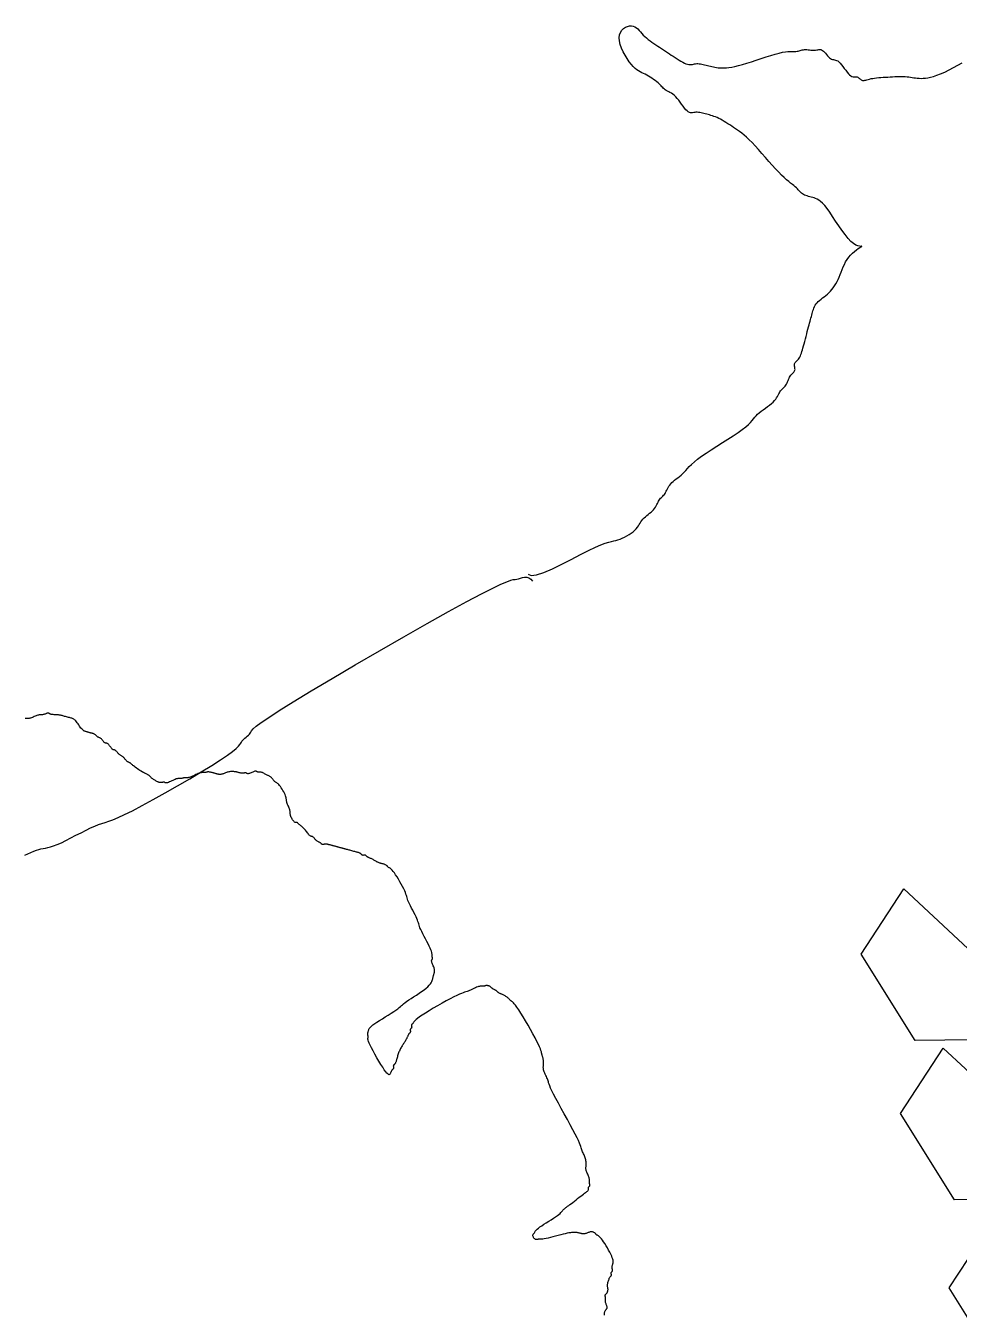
# Model space of a CAD drawing. Header units: metres. Extents: x 99558 to 100592, y 49739 to 50255.
# Drawn here: x 100033.995 to 100035.135, y 50048.016 to 50049.59 of the extents above; entities that cross this region are included whole.
import ezdxf

# ---------------------------------------------------------------- set-up
doc = ezdxf.new("R2010")
doc.units = ezdxf.units.M
doc.header["$MEASUREMENT"] = 0
doc.layers.add('Vegetation', color=100, linetype='Continuous')

# ---------------------------------------------------------------- blocks, each defined once
blk = doc.blocks.new('TREE-01')
for points in [[(5.233, -68.182), (5.321, -68.314), (5.562, -68.415), (5.922, -68.488), (6.367, -68.541), (6.861, -68.577), (7.372, -68.604), (7.863, -68.626), (8.301, -68.649), (8.66, -68.677), (8.943, -68.709), (9.164, -68.745), (9.335, -68.782), (9.469, -68.819), (9.577, -68.855), (9.673, -68.888), (9.769, -68.915), (9.874, -68.937), (9.99, -68.953), (10.111, -68.962), (10.236, -68.965), (10.36, -68.962), (10.482, -68.953), (10.597, -68.937), (10.703, -68.915), (10.797, -68.888), (10.881, -68.855), (10.957, -68.819), (11.028, -68.782), (11.095, -68.745), (11.162, -68.709), (11.231, -68.677), (11.303, -68.649), (11.381, -68.627), (11.463, -68.609), (11.549, -68.595), (11.636, -68.582), (11.724, -68.569), (11.809, -68.555), (11.892, -68.538), (11.97, -68.516), (12.042, -68.488), (12.108, -68.455), (12.17, -68.419), (12.228, -68.382), (12.283, -68.345), (12.336, -68.309), (12.387, -68.277), (12.437, -68.249), (12.487, -68.227), (12.537, -68.209), (12.587, -68.195), (12.637, -68.182), (12.687, -68.17), (12.737, -68.155), (12.787, -68.138), (12.837, -68.116), (12.887, -68.088), (12.938, -68.055), (12.991, -68.02), (13.045, -67.982), (13.103, -67.945), (13.165, -67.91), (13.232, -67.877), (13.304, -67.849), (13.382, -67.827), (13.465, -67.81), (13.554, -67.795), (13.646, -67.782), (13.741, -67.77), (13.839, -67.755), (13.938, -67.738), (14.038, -67.716), (14.139, -67.688), (14.244, -67.655), (14.359, -67.62), (14.488, -67.583), (14.636, -67.545), (14.807, -67.51), (15.006, -67.477), (15.238, -67.449), (15.506, -67.427), (15.8, -67.41), (16.112, -67.395), (16.431, -67.383), (16.746, -67.37), (17.049, -67.356), (17.328, -67.338), (17.573, -67.316), (17.777, -67.288), (17.945, -67.256), (18.083, -67.22), (18.198, -67.183), (18.298, -67.145), (18.389, -67.11), (18.478, -67.077), (18.573, -67.049), (18.679, -67.027), (18.794, -67.01), (18.916, -66.995), (19.04, -66.983), (19.165, -66.97), (19.286, -66.956), (19.402, -66.938), (19.507, -66.916), (19.601, -66.888), (19.684, -66.856), (19.758, -66.82), (19.824, -66.783), (19.884, -66.746), (19.939, -66.71), (19.991, -66.677), (20.041, -66.649), (20.091, -66.627), (20.141, -66.61), (20.191, -66.596), (20.241, -66.583), (20.291, -66.57), (20.341, -66.556), (20.391, -66.538), (20.441, -66.516), (20.491, -66.488), (20.541, -66.456), (20.591, -66.42), (20.641, -66.383), (20.691, -66.346), (20.741, -66.31), (20.791, -66.277), (20.841, -66.25), (20.891, -66.227), (20.94, -66.21), (20.988, -66.196), (21.033, -66.183), (21.075, -66.17), (21.113, -66.156), (21.147, -66.138), (21.175, -66.116), (21.197, -66.088), (21.214, -66.056), (21.229, -66.02), (21.242, -65.983), (21.254, -65.946), (21.269, -65.91), (21.286, -65.878), (21.308, -65.85), (21.336, -65.828), (21.37, -65.81), (21.408, -65.796), (21.45, -65.783), (21.495, -65.77), (21.543, -65.756), (21.592, -65.739), (21.642, -65.716), (21.692, -65.688), (21.743, -65.654), (21.795, -65.613), (21.85, -65.566), (21.908, -65.513), (21.97, -65.454), (22.037, -65.388), (22.109, -65.317), (22.187, -65.239), (22.269, -65.156), (22.355, -65.071), (22.442, -64.983), (22.53, -64.896), (22.615, -64.81), (22.698, -64.728), (22.776, -64.65), (22.848, -64.578), (22.914, -64.512), (22.976, -64.45), (23.034, -64.392), (23.089, -64.337), (23.142, -64.285), (23.193, -64.234), (23.243, -64.184), (23.293, -64.134), (23.344, -64.085), (23.396, -64.037), (23.451, -63.992), (23.509, -63.95), (23.571, -63.912), (23.638, -63.878), (23.71, -63.85), (23.788, -63.828), (23.871, -63.811), (23.959, -63.796), (24.051, -63.784), (24.147, -63.771), (24.244, -63.757), (24.343, -63.739), (24.443, -63.717), (24.543, -63.689), (24.643, -63.655), (24.743, -63.614), (24.844, -63.567), (24.944, -63.514), (25.044, -63.455), (25.144, -63.389), (25.244, -63.317), (25.344, -63.239), (25.445, -63.158), (25.547, -63.075), (25.652, -62.992), (25.76, -62.913), (25.872, -62.839), (25.989, -62.773), (26.111, -62.717), (26.238, -62.673), (26.367, -62.64), (26.493, -62.617), (26.611, -62.601), (26.717, -62.591), (26.805, -62.586), (26.871, -62.584), (26.911, -62.584), (26.922, -62.583), (26.906, -62.577), (26.87, -62.559), (26.82, -62.526), (26.76, -62.47), (26.696, -62.387), (26.633, -62.272), (26.578, -62.118), (26.534, -61.922), (26.5, -61.694), (26.473, -61.442), (26.453, -61.176), (26.435, -60.908), (26.418, -60.646), (26.4, -60.402), (26.378, -60.185), (26.35, -60.003), (26.316, -59.854), (26.278, -59.733), (26.236, -59.635), (26.191, -59.556), (26.143, -59.491), (26.094, -59.436), (26.044, -59.385), (25.994, -59.335), (25.945, -59.285), (25.898, -59.235), (25.852, -59.185), (25.81, -59.135), (25.772, -59.085), (25.739, -59.035), (25.711, -58.985), (25.689, -58.935), (25.671, -58.884), (25.657, -58.832), (25.644, -58.777), (25.631, -58.719), (25.617, -58.657), (25.599, -58.591), (25.577, -58.519), (25.549, -58.44), (25.516, -58.353), (25.478, -58.255), (25.436, -58.144), (25.39, -58.017), (25.343, -57.872), (25.294, -57.707), (25.244, -57.519), (25.194, -57.308), (25.144, -57.077), (25.094, -56.835), (25.044, -56.586), (24.994, -56.337), (24.944, -56.094), (24.894, -55.864), (24.844, -55.653), (24.794, -55.465), (24.743, -55.299), (24.693, -55.152), (24.643, -55.02), (24.593, -54.901), (24.543, -54.791), (24.493, -54.687), (24.443, -54.587), (24.393, -54.487), (24.343, -54.388), (24.293, -54.29), (24.243, -54.195), (24.193, -54.103), (24.143, -54.015), (24.093, -53.931), (24.043, -53.854), (23.993, -53.782), (23.943, -53.715), (23.893, -53.653), (23.843, -53.595), (23.793, -53.54), (23.743, -53.488), (23.693, -53.437), (23.643, -53.387), (23.593, -53.337), (23.543, -53.288), (23.493, -53.241), (23.443, -53.195), (23.393, -53.153), (23.343, -53.115), (23.293, -53.082), (23.243, -53.054), (23.193, -53.031), (23.144, -53.012), (23.096, -52.993), (23.051, -52.97), (23.009, -52.942), (22.971, -52.904), (22.937, -52.853), (22.909, -52.787), (22.887, -52.703), (22.87, -52.605), (22.855, -52.495), (22.842, -52.379), (22.83, -52.259), (22.815, -52.141), (22.798, -52.026), (22.776, -51.921), (22.748, -51.827), (22.715, -51.744), (22.68, -51.67), (22.642, -51.604), (22.605, -51.545), (22.569, -51.49), (22.537, -51.438), (22.509, -51.388), (22.487, -51.338), (22.469, -51.287), (22.455, -51.234), (22.442, -51.179), (22.429, -51.121), (22.415, -51.06), (22.398, -50.993), (22.376, -50.921), (22.348, -50.843), (22.314, -50.761), (22.276, -50.675), (22.234, -50.588), (22.189, -50.501), (22.141, -50.415), (22.092, -50.332), (22.042, -50.255), (21.992, -50.182), (21.943, -50.112), (21.895, -50.04), (21.85, -49.963), (21.808, -49.877), (21.77, -49.777), (21.737, -49.66), (21.708, -49.522), (21.687, -49.36), (21.673, -49.181), (21.669, -48.991), (21.675, -48.797), (21.694, -48.606), (21.727, -48.425), (21.776, -48.261), (21.842, -48.122), (21.926, -48.012), (22.023, -47.931), (22.13, -47.877), (22.242, -47.847), (22.354, -47.839), (22.461, -47.85), (22.559, -47.879), (22.642, -47.922), (22.709, -47.978), (22.759, -48.045), (22.797, -48.121), (22.826, -48.205), (22.848, -48.296), (22.867, -48.391), (22.887, -48.489), (22.909, -48.588), (22.937, -48.688), (22.971, -48.788), (23.009, -48.888), (23.051, -48.988), (23.096, -49.088), (23.144, -49.188), (23.193, -49.288), (23.243, -49.388), (23.293, -49.488), (23.343, -49.588), (23.393, -49.688), (23.443, -49.788), (23.493, -49.888), (23.543, -49.988), (23.593, -50.088), (23.643, -50.188), (23.693, -50.288), (23.743, -50.386), (23.793, -50.481), (23.843, -50.571), (23.893, -50.655), (23.943, -50.732), (23.993, -50.798), (24.043, -50.854), (24.093, -50.899), (24.143, -50.933), (24.193, -50.959), (24.243, -50.979), (24.293, -50.997), (24.343, -51.014), (24.393, -51.032), (24.443, -51.054), (24.493, -51.082), (24.543, -51.116), (24.593, -51.154), (24.643, -51.196), (24.693, -51.241), (24.743, -51.289), (24.794, -51.338), (24.844, -51.388), (24.894, -51.438), (24.945, -51.488), (24.997, -51.538), (25.052, -51.588), (25.11, -51.638), (25.172, -51.688), (25.238, -51.738), (25.31, -51.787), (25.389, -51.837), (25.476, -51.887), (25.574, -51.937), (25.686, -51.987), (25.813, -52.037), (25.958, -52.087), (26.123, -52.137), (26.311, -52.187), (26.522, -52.237), (26.752, -52.287), (26.992, -52.337), (27.237, -52.387), (27.478, -52.437), (27.709, -52.487), (27.922, -52.537), (28.112, -52.587), (28.272, -52.637), (28.405, -52.686), (28.514, -52.734), (28.604, -52.779), (28.678, -52.821), (28.74, -52.859), (28.795, -52.892), (28.846, -52.92), (28.896, -52.943), (28.946, -52.96), (28.996, -52.974), (29.046, -52.987), (29.096, -53), (29.146, -53.014), (29.196, -53.032), (29.246, -53.054), (29.296, -53.082), (29.346, -53.114), (29.396, -53.15), (29.446, -53.187), (29.496, -53.224), (29.546, -53.26), (29.596, -53.292), (29.646, -53.32), (29.696, -53.343), (29.745, -53.361), (29.793, -53.378), (29.838, -53.395), (29.88, -53.416), (29.918, -53.442), (29.952, -53.476), (29.98, -53.52), (30.002, -53.576), (30.019, -53.641), (30.034, -53.712), (30.046, -53.787), (30.059, -53.861), (30.073, -53.933), (30.091, -53.998), (30.113, -54.053), (30.141, -54.098), (30.174, -54.134), (30.209, -54.165), (30.246, -54.195), (30.284, -54.229), (30.319, -54.269), (30.352, -54.32), (30.38, -54.387), (30.402, -54.47), (30.419, -54.568), (30.434, -54.675), (30.447, -54.787), (30.459, -54.898), (30.474, -55.005), (30.491, -55.103), (30.513, -55.186), (30.541, -55.253), (30.574, -55.303), (30.609, -55.341), (30.647, -55.37), (30.684, -55.392), (30.72, -55.411), (30.752, -55.431), (30.78, -55.453), (30.802, -55.481), (30.82, -55.513), (30.834, -55.549), (30.847, -55.586), (30.86, -55.624), (30.874, -55.659), (30.891, -55.692), (30.914, -55.72), (30.942, -55.742), (30.976, -55.759), (31.017, -55.773), (31.064, -55.786), (31.117, -55.799), (31.176, -55.813), (31.242, -55.831), (31.314, -55.853), (31.392, -55.881), (31.475, -55.914), (31.563, -55.952), (31.656, -55.995), (31.751, -56.04), (31.848, -56.087), (31.948, -56.136), (32.047, -56.186), (32.147, -56.236), (32.247, -56.286), (32.344, -56.336), (32.439, -56.386), (32.531, -56.436), (32.62, -56.486), (32.703, -56.536), (32.781, -56.586), (32.853, -56.636), (32.921, -56.686), (32.985, -56.736), (33.048, -56.786), (33.111, -56.836), (33.175, -56.886), (33.243, -56.936), (33.315, -56.986), (33.393, -57.036), (33.481, -57.085), (33.579, -57.132), (33.69, -57.177), (33.817, -57.22), (33.962, -57.258), (34.127, -57.291), (34.315, -57.319), (34.527, -57.341), (34.755, -57.358), (34.993, -57.369), (35.233, -57.377), (35.466, -57.382)], [(64.415, -29.939), (64.465, -29.861), (64.515, -29.789), (64.565, -29.724), (64.615, -29.664), (64.665, -29.611), (64.715, -29.564), (64.765, -29.524), (64.815, -29.489), (64.865, -29.461), (64.915, -29.439), (64.964, -29.421), (65.012, -29.404), (65.057, -29.386), (65.099, -29.366), (65.137, -29.339), (65.171, -29.305), (65.199, -29.261), (65.221, -29.205), (65.238, -29.139), (65.253, -29.066), (65.266, -28.986), (65.278, -28.904), (65.293, -28.821), (65.31, -28.739), (65.332, -28.661), (65.36, -28.589), (65.393, -28.523), (65.428, -28.461), (65.466, -28.403), (65.503, -28.348), (65.539, -28.296), (65.571, -28.245), (65.599, -28.195), (65.621, -28.145), (65.639, -28.096), (65.653, -28.048), (65.666, -28.003), (65.679, -27.961), (65.693, -27.923), (65.71, -27.89), (65.732, -27.862), (65.76, -27.84), (65.794, -27.822), (65.832, -27.808), (65.874, -27.795), (65.919, -27.782), (65.967, -27.768), (66.016, -27.751), (66.066, -27.728), (66.116, -27.7), (66.165, -27.667), (66.213, -27.629), (66.258, -27.587), (66.3, -27.542), (66.338, -27.494), (66.371, -27.445), (66.399, -27.395), (66.422, -27.345), (66.44, -27.294), (66.457, -27.242), (66.475, -27.187), (66.495, -27.129), (66.521, -27.067), (66.555, -27.001), (66.6, -26.929), (66.655, -26.851), (66.722, -26.769), (66.795, -26.686), (66.875, -26.604), (66.957, -26.524), (67.04, -26.451), (67.122, -26.385), (67.2, -26.329), (67.272, -26.285), (67.337, -26.251), (67.397, -26.225), (67.45, -26.204), (67.497, -26.186), (67.538, -26.17), (67.572, -26.151), (67.6, -26.129), (67.622, -26.101), (67.64, -26.068), (67.654, -26.033), (67.667, -25.996), (67.68, -25.958), (67.694, -25.923), (67.711, -25.89), (67.734, -25.862), (67.761, -25.84), (67.794, -25.823), (67.83, -25.808), (67.867, -25.796), (67.904, -25.783), (67.94, -25.769), (67.972, -25.751), (68, -25.729), (68.022, -25.701), (68.04, -25.668), (68.054, -25.629), (68.067, -25.587), (68.08, -25.542), (68.094, -25.495), (68.112, -25.446), (68.134, -25.396), (68.162, -25.346), (68.195, -25.296), (68.233, -25.246), (68.276, -25.196), (68.321, -25.146), (68.368, -25.096), (68.417, -25.046), (68.467, -24.996), (68.517, -24.945), (68.566, -24.889), (68.614, -24.821), (68.659, -24.738), (68.701, -24.632), (68.739, -24.499), (68.773, -24.333), (68.801, -24.13), (68.823, -23.885), (68.838, -23.607), (68.848, -23.307), (68.851, -22.997), (68.848, -22.686), (68.838, -22.386), (68.823, -22.109), (68.801, -21.864), (68.773, -21.66), (68.74, -21.494), (68.705, -21.361), (68.667, -21.255), (68.63, -21.172), (68.594, -21.104), (68.562, -21.048), (68.534, -20.997), (68.512, -20.947), (68.494, -20.897), (68.48, -20.847), (68.467, -20.797), (68.455, -20.747), (68.44, -20.697), (68.423, -20.647), (68.401, -20.597), (68.372, -20.547), (68.338, -20.498), (68.297, -20.451), (68.25, -20.406), (68.197, -20.364), (68.138, -20.326), (68.072, -20.292), (68, -20.264), (67.922, -20.242), (67.84, -20.224), (67.754, -20.21), (67.667, -20.197), (67.58, -20.185), (67.494, -20.17), (67.411, -20.153), (67.333, -20.131), (67.261, -20.103), (67.195, -20.069), (67.133, -20.031), (67.075, -19.989), (67.02, -19.944), (66.967, -19.896), (66.917, -19.847), (66.866, -19.798), (66.816, -19.748), (66.765, -19.698), (66.713, -19.648), (66.658, -19.598), (66.6, -19.548), (66.538, -19.498), (66.472, -19.448), (66.399, -19.398), (66.321, -19.348), (66.232, -19.297), (66.129, -19.244), (66.008, -19.189), (65.865, -19.131), (65.696, -19.07), (65.498, -19.003), (65.266, -18.931), (64.998, -18.853), (64.704, -18.771), (64.392, -18.685), (64.073, -18.598), (63.758, -18.511), (63.455, -18.425), (63.176, -18.343), (62.931, -18.265), (62.727, -18.193), (62.561, -18.127), (62.428, -18.068), (62.322, -18.015), (62.238, -17.968), (62.171, -17.927), (62.115, -17.893), (62.064, -17.865), (62.014, -17.843), (61.965, -17.824), (61.917, -17.807), (61.872, -17.79), (61.83, -17.769), (61.792, -17.743), (61.758, -17.709), (61.73, -17.665), (61.708, -17.609), (61.693, -17.544), (61.683, -17.473), (61.68, -17.398), (61.683, -17.324), (61.693, -17.253), (61.708, -17.187), (61.73, -17.132), (61.758, -17.088), (61.792, -17.054), (61.83, -17.027), (61.872, -17.007), (61.917, -16.989), (61.965, -16.972), (62.014, -16.954), (62.064, -16.932), (62.115, -16.904), (62.172, -16.871), (62.242, -16.836), (62.331, -16.798), (62.444, -16.761), (62.589, -16.726), (62.771, -16.693), (62.998, -16.665), (63.271, -16.643), (63.581, -16.626), (63.917, -16.611), (64.265, -16.599), (64.613, -16.586), (64.949, -16.571), (65.259, -16.554), (65.532, -16.532), (65.759, -16.504), (65.942, -16.472), (66.089, -16.436), (66.208, -16.399), (66.304, -16.361), (66.386, -16.326), (66.46, -16.293), (66.533, -16.265), (66.611, -16.243), (66.699, -16.226), (66.797, -16.211), (66.908, -16.199), (67.035, -16.186), (67.18, -16.172), (67.345, -16.154), (67.533, -16.132), (67.745, -16.104), (67.975, -16.072), (68.218, -16.036), (68.467, -15.999), (68.716, -15.962), (68.959, -15.926), (69.19, -15.893), (69.401, -15.865), (69.589, -15.843), (69.753, -15.826), (69.896, -15.812), (70.018, -15.799), (70.122, -15.786), (70.208, -15.772), (70.278, -15.754), (70.335, -15.732), (70.379, -15.704), (70.413, -15.672), (70.439, -15.636), (70.46, -15.599), (70.478, -15.562), (70.494, -15.526), (70.513, -15.493), (70.535, -15.466), (70.563, -15.443), (70.596, -15.426), (70.631, -15.412), (70.668, -15.399), (70.706, -15.386), (70.741, -15.372), (70.774, -15.354), (70.802, -15.332), (70.824, -15.304), (70.841, -15.271), (70.856, -15.233), (70.869, -15.191), (70.881, -15.145), (70.896, -15.098), (70.913, -15.049), (70.935, -14.999), (70.963, -14.949), (70.996, -14.897), (71.031, -14.842), (71.069, -14.782), (71.106, -14.717), (71.142, -14.643), (71.174, -14.56), (71.202, -14.466), (71.224, -14.36), (71.242, -14.245), (71.256, -14.124), (71.269, -13.999), (71.282, -13.875), (71.296, -13.754), (71.313, -13.639), (71.335, -13.533), (71.364, -13.439), (71.397, -13.355), (71.435, -13.279), (71.477, -13.208), (71.522, -13.14), (71.57, -13.074), (71.619, -13.005), (71.669, -12.933), (71.719, -12.855), (71.768, -12.771), (71.816, -12.68), (71.861, -12.583), (71.903, -12.48), (71.941, -12.371), (71.975, -12.255), (72.003, -12.133), (72.025, -12.005), (72.042, -11.873), (72.056, -11.737), (72.069, -11.6), (72.082, -11.463), (72.096, -11.327), (72.114, -11.195), (72.136, -11.067), (72.164, -10.943), (72.196, -10.81), (72.232, -10.653), (72.269, -10.459), (72.307, -10.211), (72.342, -9.895), (72.375, -9.497), (72.403, -9.001), (72.425, -8.4), (72.442, -7.715), (72.457, -6.975), (72.469, -6.21), (72.482, -5.448), (72.497, -4.718), (72.514, -4.049), (72.536, -3.469), (72.564, -3.001), (72.597, -2.634), (72.632, -2.352), (72.67, -2.136), (72.707, -1.971), (72.743, -1.839), (72.775, -1.722), (72.803, -1.603), (72.825, -1.47), (72.843, -1.322), (72.857, -1.165), (72.87, -1.003), (72.882, -0.842), (72.897, -0.685), (72.914, -0.537), (72.936, -0.404), (72.964, -0.288), (72.998, -0.187), (73.036, -0.099), (73.078, -0.02), (73.123, 0.052), (73.171, 0.121), (73.22, 0.19), (73.27, 0.263), (73.32, 0.341), (73.369, 0.423), (73.416, 0.509), (73.462, 0.596), (73.504, 0.683), (73.542, 0.769), (73.575, 0.851), (73.603, 0.929), (73.626, 1.001), (73.643, 1.069), (73.657, 1.133), (73.67, 1.196), (73.683, 1.259), (73.697, 1.323), (73.715, 1.39), (73.737, 1.462), (73.765, 1.542), (73.797, 1.638), (73.833, 1.761), (73.87, 1.921), (73.907, 2.127), (73.943, 2.39), (73.976, 2.721), (74.004, 3.129), (74.026, 3.618), (74.041, 4.173), (74.051, 4.77), (74.054, 5.386), (74.051, 5.999), (74.041, 6.587), (74.026, 7.126), (74.004, 7.594), (73.976, 7.974), (73.943, 8.272), (73.907, 8.499), (73.87, 8.668), (73.833, 8.791), (73.797, 8.878), (73.765, 8.941), (73.737, 8.993), (73.715, 9.044), (73.697, 9.094), (73.683, 9.147), (73.67, 9.202), (73.657, 9.26), (73.643, 9.321), (73.626, 9.388), (73.603, 9.46), (73.575, 9.538), (73.542, 9.62), (73.504, 9.706), (73.462, 9.793), (73.416, 9.88), (73.369, 9.966), (73.32, 10.049), (73.27, 10.126), (73.22, 10.198), (73.171, 10.265), (73.123, 10.327), (73.078, 10.385), (73.036, 10.439), (72.998, 10.492), (72.964, 10.543), (72.936, 10.593), (72.914, 10.643), (72.897, 10.693), (72.882, 10.743), (72.87, 10.793), (72.857, 10.843), (72.843, 10.893), (72.825, 10.943), (72.803, 10.993), (72.775, 11.043), (72.743, 11.093), (72.707, 11.143), (72.67, 11.193), (72.632, 11.243), (72.597, 11.293), (72.564, 11.343), (72.536, 11.393), (72.514, 11.443), (72.497, 11.493), (72.482, 11.543), (72.469, 11.593), (72.457, 11.643), (72.442, 11.693), (72.425, 11.743), (72.403, 11.793), (72.375, 11.842), (72.341, 11.891), (72.303, 11.939), (72.261, 11.984), (72.216, 12.026), (72.168, 12.064), (72.119, 12.098), (72.069, 12.126), (72.019, 12.148), (71.969, 12.165), (71.919, 12.18), (71.869, 12.192), (71.819, 12.205), (71.769, 12.219), (71.719, 12.237), (71.669, 12.259), (71.619, 12.287), (71.566, 12.319), (71.508, 12.355), (71.444, 12.392), (71.37, 12.43), (71.284, 12.465), (71.185, 12.498), (71.069, 12.526), (70.935, 12.548), (70.786, 12.565), (70.627, 12.58), (70.46, 12.592), (70.29, 12.605), (70.121, 12.619), (69.957, 12.637), (69.801, 12.659), (69.655, 12.687), (69.51, 12.719), (69.351, 12.755), (69.168, 12.792), (68.947, 12.829), (68.676, 12.865), (68.342, 12.898), (67.934, 12.925), (67.443, 12.947), (66.888, 12.963), (66.291, 12.972), (65.674, 12.975), (65.06, 12.972), (64.472, 12.963), (63.933, 12.947), (63.465, 12.925), (63.084, 12.898), (62.786, 12.865), (62.558, 12.829), (62.389, 12.792), (62.267, 12.755), (62.179, 12.719), (62.116, 12.687), (62.064, 12.659), (62.014, 12.637), (61.965, 12.619), (61.917, 12.605), (61.872, 12.592), (61.83, 12.58), (61.792, 12.565), (61.758, 12.548), (61.73, 12.526), (61.708, 12.498), (61.691, 12.465), (61.676, 12.43), (61.664, 12.392), (61.651, 12.355), (61.636, 12.319), (61.619, 12.287), (61.597, 12.259), (61.569, 12.237), (61.536, 12.219), (61.501, 12.205), (61.463, 12.192), (61.426, 12.18), (61.39, 12.165), (61.358, 12.148), (61.33, 12.126), (61.308, 12.098), (61.29, 12.065), (61.276, 12.03), (61.263, 11.992), (61.251, 11.955), (61.236, 11.92), (61.219, 11.887), (61.197, 11.859), (61.169, 11.837), (61.135, 11.82), (61.097, 11.805), (61.055, 11.793), (61.01, 11.78), (60.962, 11.765), (60.913, 11.748), (60.863, 11.726), (60.813, 11.698), (60.762, 11.664), (60.71, 11.626), (60.655, 11.584), (60.597, 11.539), (60.535, 11.492), (60.468, 11.442), (60.396, 11.393), (60.318, 11.343), (60.235, 11.293), (60.146, 11.243), (60.054, 11.193), (59.959, 11.143), (59.862, 11.093), (59.762, 11.043), (59.662, 10.993), (59.562, 10.943), (59.462, 10.892), (59.362, 10.839), (59.262, 10.784), (59.162, 10.727), (59.062, 10.665), (58.962, 10.598), (58.862, 10.526), (58.762, 10.448), (58.663, 10.366), (58.565, 10.28), (58.47, 10.193), (58.378, 10.106), (58.29, 10.02), (58.206, 9.938), (58.128, 9.86), (58.056, 9.788), (57.99, 9.722), (57.928, 9.663), (57.87, 9.61), (57.815, 9.563), (57.762, 9.522), (57.712, 9.488), (57.661, 9.46), (57.611, 9.438), (57.562, 9.42), (57.515, 9.406), (57.47, 9.393), (57.428, 9.381), (57.389, 9.366), (57.356, 9.349), (57.328, 9.327), (57.306, 9.299), (57.288, 9.266), (57.274, 9.231), (57.261, 9.193), (57.248, 9.156), (57.234, 9.12), (57.217, 9.088), (57.194, 9.06), (57.166, 9.038), (57.133, 9.02), (57.095, 9.006), (57.053, 8.993), (57.008, 8.981), (56.96, 8.966), (56.911, 8.949), (56.861, 8.927), (56.811, 8.899), (56.761, 8.866), (56.711, 8.831), (56.661, 8.793), (56.611, 8.756), (56.561, 8.721), (56.511, 8.688), (56.461, 8.66), (56.411, 8.64), (56.362, 8.635), (56.314, 8.655), (56.269, 8.71), (56.227, 8.809), (56.189, 8.96), (56.155, 9.174), (56.127, 9.46), (56.105, 9.822), (56.09, 10.245), (56.08, 10.709), (56.077, 11.193), (56.08, 11.677), (56.09, 12.14), (56.105, 12.563), (56.127, 12.925), (56.155, 13.212), (56.188, 13.427), (56.223, 13.584), (56.261, 13.692), (56.298, 13.762), (56.334, 13.806), (56.366, 13.835), (56.394, 13.859), (56.416, 13.887), (56.434, 13.92), (56.448, 13.958), (56.461, 14), (56.474, 14.045), (56.488, 14.093), (56.505, 14.142), (56.527, 14.192), (56.555, 14.242), (56.589, 14.292), (56.627, 14.342), (56.669, 14.392), (56.714, 14.442), (56.762, 14.492), (56.811, 14.542), (56.861, 14.592), (56.912, 14.641), (56.971, 14.691), (57.046, 14.738), (57.144, 14.783), (57.274, 14.825), (57.443, 14.863), (57.658, 14.897), (57.928, 14.925), (58.257, 14.947), (58.633, 14.964), (59.04, 14.979), (59.462, 14.992), (59.885, 15.004), (60.292, 15.019), (60.668, 15.036), (60.997, 15.058), (61.268, 15.086), (61.492, 15.119), (61.682, 15.154), (61.855, 15.191), (62.025, 15.229), (62.207, 15.264), (62.415, 15.297), (62.664, 15.325), (62.965, 15.347), (63.309, 15.365), (63.683, 15.382), (64.073, 15.4), (64.467, 15.42), (64.85, 15.447), (65.209, 15.481), (65.532, 15.525), (65.808, 15.581), (66.04, 15.647), (66.232, 15.72), (66.391, 15.8), (66.522, 15.882), (66.63, 15.965), (66.721, 16.047), (66.8, 16.124), (66.872, 16.196), (66.938, 16.263), (67, 16.325), (67.058, 16.383), (67.113, 16.438), (67.166, 16.49), (67.216, 16.541), (67.267, 16.591), (67.317, 16.641), (67.366, 16.693), (67.413, 16.748), (67.458, 16.808), (67.5, 16.873), (67.539, 16.947), (67.572, 17.03), (67.6, 17.124), (67.622, 17.23), (67.64, 17.344), (67.654, 17.463), (67.667, 17.582), (67.68, 17.699), (67.694, 17.808), (67.711, 17.907), (67.734, 17.991), (67.761, 18.057), (67.794, 18.107), (67.83, 18.145), (67.867, 18.174), (67.904, 18.196), (67.94, 18.215), (67.972, 18.235), (68, 18.257), (68.022, 18.285), (68.04, 18.319), (68.054, 18.357), (68.067, 18.399), (68.08, 18.444), (68.094, 18.491), (68.112, 18.541), (68.134, 18.59), (68.162, 18.641), (68.194, 18.699), (68.23, 18.768), (68.267, 18.857), (68.304, 18.97), (68.34, 19.115), (68.373, 19.297), (68.401, 19.523), (68.423, 19.796), (68.44, 20.107), (68.455, 20.442), (68.467, 20.79), (68.48, 21.137), (68.494, 21.473), (68.512, 21.783), (68.534, 22.056), (68.562, 22.283), (68.594, 22.471), (68.63, 22.634), (68.667, 22.781), (68.705, 22.925), (68.74, 23.078), (68.773, 23.251), (68.801, 23.456), (68.823, 23.7), (68.84, 23.978), (68.855, 24.278), (68.867, 24.588), (68.88, 24.899), (68.895, 25.199), (68.912, 25.476), (68.934, 25.721), (68.962, 25.926), (68.995, 26.099), (69.03, 26.252), (69.068, 26.396), (69.105, 26.543), (69.141, 26.706), (69.173, 26.894), (69.201, 27.121), (69.223, 27.394), (69.239, 27.704), (69.248, 28.039), (69.251, 28.387), (69.248, 28.735), (69.239, 29.07), (69.223, 29.381), (69.201, 29.654), (69.173, 29.88), (69.141, 30.062), (69.105, 30.207), (69.068, 30.32), (69.03, 30.409), (68.995, 30.478), (68.962, 30.536), (68.934, 30.587), (68.912, 30.637), (68.895, 30.687), (68.88, 30.737), (68.867, 30.787), (68.855, 30.837), (68.84, 30.887), (68.823, 30.936), (68.801, 30.986), (68.773, 31.036), (68.739, 31.086), (68.701, 31.136), (68.659, 31.186), (68.614, 31.236), (68.566, 31.286), (68.517, 31.336), (68.467, 31.386), (68.417, 31.436), (68.367, 31.487), (68.317, 31.54), (68.267, 31.595), (68.217, 31.653), (68.167, 31.714), (68.117, 31.781), (68.067, 31.853), (68.017, 31.931), (67.967, 32.013), (67.917, 32.099), (67.867, 32.186), (67.817, 32.273), (67.767, 32.359), (67.717, 32.441), (67.667, 32.519), (67.617, 32.591), (67.568, 32.658), (67.52, 32.72), (67.475, 32.778), (67.433, 32.832), (67.395, 32.885), (67.361, 32.936), (67.333, 32.986), (67.311, 33.036), (67.294, 33.085), (67.279, 33.132), (67.267, 33.177), (67.254, 33.22), (67.24, 33.258), (67.222, 33.291), (67.2, 33.319), (67.172, 33.341), (67.139, 33.359), (67.104, 33.373), (67.066, 33.386), (67.029, 33.398), (66.994, 33.413), (66.961, 33.43), (66.933, 33.452), (66.911, 33.48), (66.893, 33.514), (66.879, 33.552), (66.866, 33.594), (66.854, 33.639), (66.839, 33.687), (66.822, 33.736), (66.8, 33.786), (66.772, 33.836), (66.737, 33.887), (66.697, 33.939), (66.65, 33.994), (66.596, 34.052), (66.537, 34.114), (66.471, 34.18), (66.399, 34.252), (66.322, 34.33), (66.239, 34.412), (66.153, 34.498), (66.066, 34.585), (65.979, 34.673), (65.893, 34.758), (65.81, 34.841), (65.732, 34.919), (65.66, 34.991), (65.594, 35.057), (65.532, 35.119), (65.474, 35.177), (65.419, 35.232), (65.367, 35.284), (65.316, 35.335), (65.266, 35.385), (65.215, 35.435), (65.165, 35.485), (65.115, 35.535), (65.065, 35.585), (65.015, 35.635), (64.965, 35.685), (64.915, 35.735), (64.865, 35.785), (64.815, 35.835), (64.765, 35.885), (64.715, 35.935), (64.665, 35.985), (64.615, 36.035), (64.565, 36.085), (64.515, 36.135), (64.465, 36.185), (64.415, 36.235), (64.365, 36.285), (64.315, 36.335), (64.265, 36.385), (64.215, 36.435), (64.165, 36.485), (64.115, 36.535), (64.065, 36.585), (64.015, 36.635), (63.965, 36.684), (63.915, 36.731), (63.865, 36.776), (63.815, 36.818), (63.765, 36.857), (63.715, 36.89), (63.665, 36.918), (63.615, 36.94), (63.566, 36.958), (63.518, 36.972), (63.473, 36.985), (63.431, 36.997), (63.393, 37.012), (63.359, 37.029), (63.331, 37.051), (63.309, 37.079), (63.292, 37.113), (63.277, 37.151), (63.264, 37.193), (63.252, 37.238), (63.237, 37.286), (63.22, 37.335), (63.198, 37.384), (63.17, 37.435), (63.137, 37.485), (63.102, 37.538), (63.064, 37.593), (63.027, 37.651), (62.991, 37.712), (62.959, 37.779), (62.931, 37.851), (62.909, 37.929), (62.891, 38.01), (62.877, 38.093), (62.864, 38.176), (62.851, 38.255), (62.837, 38.329), (62.82, 38.395), (62.798, 38.451), (62.77, 38.495), (62.737, 38.531), (62.701, 38.562), (62.664, 38.592), (62.627, 38.626), (62.591, 38.666), (62.559, 38.718), (62.531, 38.784), (62.509, 38.868), (62.491, 38.967), (62.477, 39.079), (62.464, 39.201), (62.451, 39.328), (62.437, 39.459), (62.419, 39.59), (62.397, 39.717), (62.369, 39.839), (62.337, 39.954), (62.301, 40.064), (62.264, 40.167), (62.227, 40.264), (62.191, 40.354), (62.158, 40.439), (62.13, 40.517), (62.108, 40.589), (62.091, 40.654), (62.077, 40.714), (62.064, 40.767), (62.051, 40.814), (62.037, 40.854), (62.019, 40.889), (61.997, 40.917), (61.969, 40.939), (61.937, 40.958), (61.901, 40.978), (61.864, 41), (61.826, 41.029), (61.791, 41.067), (61.758, 41.117), (61.73, 41.183), (61.708, 41.267), (61.693, 41.366), (61.683, 41.475), (61.68, 41.591), (61.683, 41.711), (61.693, 41.83), (61.708, 41.944), (61.73, 42.05), (61.758, 42.144), (61.791, 42.229), (61.826, 42.307), (61.864, 42.383), (61.901, 42.458), (61.937, 42.537), (61.969, 42.622), (61.997, 42.716), (62.019, 42.822), (62.037, 42.937), (62.051, 43.058), (62.064, 43.183), (62.077, 43.307), (62.091, 43.428), (62.108, 43.543), (62.13, 43.649), (62.158, 43.744), (62.191, 43.83), (62.227, 43.914), (62.264, 43.999), (62.301, 44.09), (62.337, 44.193), (62.369, 44.311), (62.397, 44.449), (62.419, 44.61), (62.435, 44.79), (62.444, 44.983), (62.447, 45.182), (62.444, 45.381), (62.435, 45.574), (62.419, 45.754), (62.397, 45.915), (62.369, 46.053), (62.337, 46.17), (62.301, 46.27), (62.264, 46.357), (62.227, 46.434), (62.191, 46.506), (62.158, 46.576), (62.13, 46.648), (62.108, 46.726), (62.091, 46.809), (62.077, 46.894), (62.064, 46.981), (62.051, 47.069), (62.037, 47.154), (62.019, 47.237), (61.997, 47.315), (61.969, 47.387), (61.936, 47.454), (61.897, 47.519), (61.855, 47.581), (61.81, 47.644), (61.763, 47.708), (61.713, 47.776), (61.664, 47.848), (61.614, 47.926), (61.564, 48.007), (61.513, 48.09), (61.463, 48.173), (61.413, 48.252), (61.363, 48.326), (61.313, 48.392), (61.263, 48.448), (61.213, 48.492), (61.164, 48.526), (61.117, 48.552), (61.072, 48.573), (61.029, 48.59), (60.991, 48.607), (60.958, 48.625), (60.93, 48.648), (60.907, 48.675), (60.888, 48.708), (60.869, 48.744), (60.846, 48.781), (60.818, 48.818), (60.78, 48.854), (60.729, 48.886), (60.663, 48.914), (60.579, 48.936), (60.482, 48.954), (60.375, 48.968), (60.263, 48.981), (60.151, 48.994), (60.044, 49.008), (59.946, 49.025), (59.863, 49.047), (59.796, 49.075), (59.746, 49.108), (59.708, 49.144), (59.679, 49.181), (59.657, 49.218), (59.637, 49.254), (59.618, 49.286), (59.596, 49.314), (59.568, 49.336), (59.534, 49.354), (59.496, 49.368), (59.454, 49.381), (59.409, 49.393), (59.361, 49.408), (59.312, 49.425), (59.262, 49.447), (59.212, 49.475), (59.162, 49.509), (59.112, 49.547), (59.062, 49.589), (59.012, 49.634), (58.962, 49.682), (58.912, 49.731), (58.862, 49.781), (58.812, 49.831), (58.761, 49.881), (58.708, 49.931), (58.654, 49.981), (58.596, 50.03), (58.534, 50.08), (58.467, 50.13), (58.395, 50.18), (58.317, 50.23), (58.234, 50.279), (58.145, 50.327), (58.053, 50.372), (57.958, 50.414), (57.86, 50.452), (57.761, 50.486), (57.661, 50.514), (57.561, 50.536), (57.462, 50.553), (57.365, 50.568), (57.27, 50.58), (57.177, 50.593), (57.089, 50.607), (57.006, 50.625), (56.928, 50.647), (56.856, 50.675), (56.789, 50.708), (56.727, 50.747), (56.669, 50.789), (56.614, 50.834), (56.562, 50.881), (56.511, 50.93), (56.461, 50.98), (56.411, 51.03), (56.361, 51.08), (56.311, 51.13), (56.261, 51.18), (56.211, 51.23), (56.161, 51.28), (56.111, 51.33), (56.061, 51.38), (56.01, 51.43), (55.96, 51.479), (55.91, 51.527), (55.86, 51.572), (55.81, 51.614), (55.76, 51.652), (55.71, 51.685), (55.66, 51.713), (55.61, 51.735), (55.56, 51.753), (55.51, 51.767), (55.46, 51.78), (55.41, 51.793), (55.36, 51.807), (55.31, 51.824), (55.26, 51.847), (55.21, 51.874), (55.157, 51.907), (55.099, 51.943), (55.035, 51.98), (54.961, 52.017), (54.876, 52.053), (54.776, 52.085), (54.66, 52.113), (54.526, 52.135), (54.378, 52.153), (54.221, 52.167), (54.059, 52.18), (53.898, 52.193), (53.741, 52.207), (53.593, 52.224), (53.459, 52.246), (53.343, 52.274), (53.243, 52.307), (53.158, 52.343), (53.084, 52.38), (53.019, 52.417), (52.962, 52.453), (52.909, 52.485), (52.859, 52.513), (52.809, 52.535), (52.759, 52.553), (52.709, 52.567), (52.659, 52.58), (52.609, 52.592), (52.559, 52.607), (52.509, 52.624), (52.459, 52.646), (52.408, 52.674), (52.355, 52.707), (52.298, 52.742), (52.233, 52.78), (52.16, 52.817), (52.074, 52.853), (51.974, 52.885), (51.858, 52.913), (51.725, 52.935), (51.578, 52.952), (51.423, 52.967), (51.266, 52.98), (51.112, 52.992), (50.967, 53.007), (50.836, 53.024), (50.724, 53.046), (50.636, 53.074), (50.569, 53.107), (50.519, 53.142), (50.482, 53.18), (50.455, 53.217), (50.434, 53.252), (50.413, 53.285), (50.391, 53.313), (50.363, 53.335), (50.329, 53.352), (50.291, 53.367), (50.249, 53.379), (50.204, 53.392), (50.156, 53.407), (50.107, 53.424), (50.057, 53.446), (50.007, 53.474), (49.957, 53.509), (49.907, 53.549), (49.857, 53.596), (49.807, 53.649), (49.757, 53.709), (49.707, 53.774), (49.657, 53.846), (49.607, 53.924), (49.558, 54.006), (49.51, 54.092), (49.465, 54.179), (49.423, 54.266), (49.385, 54.352), (49.352, 54.435), (49.324, 54.512), (49.301, 54.584), (49.284, 54.651), (49.27, 54.713), (49.257, 54.771), (49.244, 54.825), (49.23, 54.878), (49.212, 54.929), (49.19, 54.979), (49.162, 55.029), (49.128, 55.082), (49.087, 55.139), (49.04, 55.204), (48.987, 55.278), (48.927, 55.363), (48.862, 55.463), (48.79, 55.579), (48.712, 55.712), (48.63, 55.86), (48.547, 56.017), (48.465, 56.179), (48.385, 56.34), (48.312, 56.497), (48.245, 56.645), (48.19, 56.778), (48.145, 56.894), (48.111, 56.994), (48.085, 57.079), (48.065, 57.153), (48.047, 57.218), (48.03, 57.275), (48.012, 57.328), (47.989, 57.378), (47.962, 57.428), (47.929, 57.479), (47.893, 57.532), (47.856, 57.586), (47.819, 57.644), (47.783, 57.706), (47.751, 57.773), (47.723, 57.845), (47.701, 57.923), (47.683, 58.005), (47.669, 58.091), (47.656, 58.178), (47.643, 58.265), (47.629, 58.351), (47.611, 58.433), (47.589, 58.511), (47.561, 58.583), (47.529, 58.651), (47.493, 58.715), (47.456, 58.778), (47.419, 58.84), (47.383, 58.905), (47.35, 58.972), (47.322, 59.044), (47.3, 59.122), (47.283, 59.204), (47.268, 59.287), (47.256, 59.369), (47.243, 59.448), (47.229, 59.522), (47.211, 59.588), (47.189, 59.644), (47.161, 59.689), (47.129, 59.724), (47.093, 59.755), (47.056, 59.786), (47.018, 59.819), (46.983, 59.86), (46.95, 59.911), (46.922, 59.977), (46.9, 60.061), (46.883, 60.159), (46.868, 60.266), (46.856, 60.377), (46.843, 60.489), (46.828, 60.596), (46.811, 60.694), (46.789, 60.777), (46.761, 60.843), (46.728, 60.895), (46.693, 60.935), (46.655, 60.969), (46.618, 60.999), (46.582, 61.03), (46.55, 61.066), (46.522, 61.11), (46.5, 61.166), (46.482, 61.232), (46.468, 61.306), (46.455, 61.385), (46.443, 61.468), (46.428, 61.551), (46.411, 61.632), (46.389, 61.71), (46.361, 61.782), (46.328, 61.849), (46.292, 61.91), (46.255, 61.968), (46.218, 62.023), (46.182, 62.076), (46.15, 62.127), (46.122, 62.177), (46.1, 62.227), (46.082, 62.277), (46.068, 62.327), (46.055, 62.377), (46.042, 62.427), (46.028, 62.477), (46.011, 62.527), (45.988, 62.577), (45.96, 62.627), (45.927, 62.677), (45.889, 62.726), (45.847, 62.776), (45.801, 62.826), (45.754, 62.876), (45.705, 62.926), (45.655, 62.976), (45.605, 63.026), (45.555, 63.076), (45.505, 63.126), (45.455, 63.176), (45.405, 63.226), (45.355, 63.276), (45.305, 63.326), (45.255, 63.376), (45.205, 63.427), (45.156, 63.479), (45.108, 63.537), (45.063, 63.601), (45.021, 63.675), (44.983, 63.761), (44.949, 63.86), (44.921, 63.976), (44.899, 64.11), (44.882, 64.257), (44.867, 64.414), (44.854, 64.576), (44.842, 64.738), (44.827, 64.895), (44.81, 65.042), (44.788, 65.176), (44.76, 65.292), (44.725, 65.392), (44.685, 65.48), (44.638, 65.559), (44.584, 65.631), (44.525, 65.701), (44.459, 65.77), (44.387, 65.842), (44.31, 65.92), (44.227, 66.003), (44.141, 66.088), (44.054, 66.175), (43.967, 66.263), (43.881, 66.348), (43.798, 66.431), (43.72, 66.509), (43.648, 66.581), (43.581, 66.647), (43.516, 66.709), (43.454, 66.767), (43.391, 66.822), (43.327, 66.874), (43.259, 66.925), (43.187, 66.975), (43.109, 67.025), (43.027, 67.075), (42.944, 67.125), (42.862, 67.175), (42.782, 67.225), (42.708, 67.275), (42.642, 67.325), (42.587, 67.375), (42.542, 67.425), (42.507, 67.474), (42.479, 67.521), (42.453, 67.567), (42.428, 67.609), (42.399, 67.647), (42.364, 67.68), (42.32, 67.708), (42.264, 67.73), (42.198, 67.748), (42.124, 67.762), (42.045, 67.775), (41.962, 67.788), (41.879, 67.802), (41.797, 67.819), (41.719, 67.842), (41.647, 67.869), (41.579, 67.902), (41.512, 67.938), (41.444, 67.975), (41.373, 68.012), (41.297, 68.048), (41.213, 68.08), (41.119, 68.108), (41.013, 68.13), (40.898, 68.148), (40.777, 68.162), (40.652, 68.175), (40.528, 68.188), (40.406, 68.202), (40.291, 68.219), (40.185, 68.241), (40.091, 68.269), (40.007, 68.302), (39.931, 68.337), (39.86, 68.375), (39.792, 68.412), (39.726, 68.448), (39.657, 68.48), (39.585, 68.508)], [(-22.382, -67.782), (-22.22, -67.795), (-22.063, -67.81), (-21.915, -67.827), (-21.782, -67.849), (-21.665, -67.877), (-21.56, -67.91), (-21.459, -67.945), (-21.357, -67.982), (-21.244, -68.02), (-21.116, -68.055), (-20.964, -68.088), (-20.781, -68.116), (-20.564, -68.138), (-20.319, -68.155), (-20.054, -68.17), (-19.781, -68.182), (-19.507, -68.195), (-19.243, -68.209), (-18.997, -68.227), (-18.78, -68.249), (-18.596, -68.277), (-18.431, -68.309), (-18.268, -68.345), (-18.088, -68.382), (-17.874, -68.419), (-17.608, -68.455), (-17.271, -68.488), (-16.846, -68.516), (-16.322, -68.537), (-15.719, -68.553), (-15.065, -68.562), (-14.386, -68.566), (-13.711, -68.562), (-13.066, -68.553), (-12.478, -68.537), (-11.976, -68.516), (-11.58, -68.488), (-11.28, -68.455), (-11.062, -68.419), (-10.909, -68.382), (-10.807, -68.345), (-10.738, -68.309), (-10.689, -68.277), (-10.642, -68.249), (-10.587, -68.227), (-10.522, -68.209), (-10.45, -68.195), (-10.376, -68.182), (-10.301, -68.17), (-10.23, -68.155), (-10.165, -68.138), (-10.109, -68.116), (-10.06, -68.088), (-9.994, -68.055), (-9.881, -68.02), (-9.692, -67.982), (-9.396, -67.945), (-8.964, -67.91), (-8.367, -67.877), (-7.574, -67.849), (-6.57, -67.827), (-5.398, -67.812), (-4.113, -67.802), (-2.771, -67.799), (-1.43, -67.802), (-0.145, -67.812), (1.027, -67.827), (2.031, -67.849), (2.824, -67.877), (3.423, -67.91), (3.857, -67.945), (4.157, -67.982), (4.355, -68.02), (4.479, -68.055), (4.562, -68.088), (4.633, -68.116), (4.716, -68.138), (4.811, -68.16), (4.91, -68.187), (5.008, -68.224), (5.096, -68.276), (5.167, -68.35), (5.215, -68.45), (5.233, -68.582)]]:
    blk.add_lwpolyline(points)
blk = doc.blocks.new('L', base_point=(1.36831, 0.59127))
for p, q in [((1.28092, 0.65005), (1.31174, 0.67502)), ((1.31174, 0.67502), (1.34186, 0.62127)), ((1.29372, 0.59983), (1.28092, 0.65005)), ((1.34186, 0.62127), (1.32249, 0.59089)), ((1.32249, 0.59089), (1.29372, 0.59983)), ((1.27528, 0.56678), (1.30611, 0.59174)), ((1.30611, 0.59174), (1.33623, 0.538)), ((1.28809, 0.51656), (1.27528, 0.56678)), ((1.35572, 0.54781), (1.39115, 0.55437)), ((1.39115, 0.55437), (1.40424, 0.52724)), ((1.33698, 0.48912), (1.35572, 0.54781)), ((1.33623, 0.538), (1.31685, 0.50762)), ((1.40424, 0.52724), (1.37627, 0.48362)), ((1.31685, 0.50762), (1.28809, 0.51656)), ((1.37627, 0.48362), (1.33698, 0.48912))]:
    blk.add_line(p, q)
blk = doc.blocks.new('TREE-11')
at = {"layer": 'Vegetation'}
for p, xscale, yscale, zscale, rotation in [((-25.525, 58.405), 120, 120, 120, 295.0165150851705), ((-48.636, 36.23), 119.9999999999998, 119.9999999999998, 119.9999999999998, 347.8021081598379), ((-54.155, 15.897), 119.9999999999998, 119.9999999999998, 119.9999999999998, 347.8021081598379)]:
    blk.add_blockref('L', p, dxfattribs=dict(at, xscale=xscale, yscale=yscale, zscale=zscale, rotation=rotation))

msp = doc.modelspace()

# ---------------------------------------------------------------- block references
at = {"layer": 'Vegetation', "color": 0}
for name, p, xscale, yscale, zscale, rotation in [('TREE-01', (100033.6235, 50050.3601), 0.0255, 0.0255, 0.0255, 30.00000000000241), ('TREE-11', (100036.4624, 50048.2457), 0.02, 0.02, 0.02, 30.00000000000242), ('TREE-01', (100033.9938, 50047.9534), 0.01, 0.01, 0.01, 30.00000000000242)]:
    msp.add_blockref(name, p, dxfattribs=dict(at, xscale=xscale, yscale=yscale, zscale=zscale, rotation=rotation))

doc.saveas('drawing.dxf')
